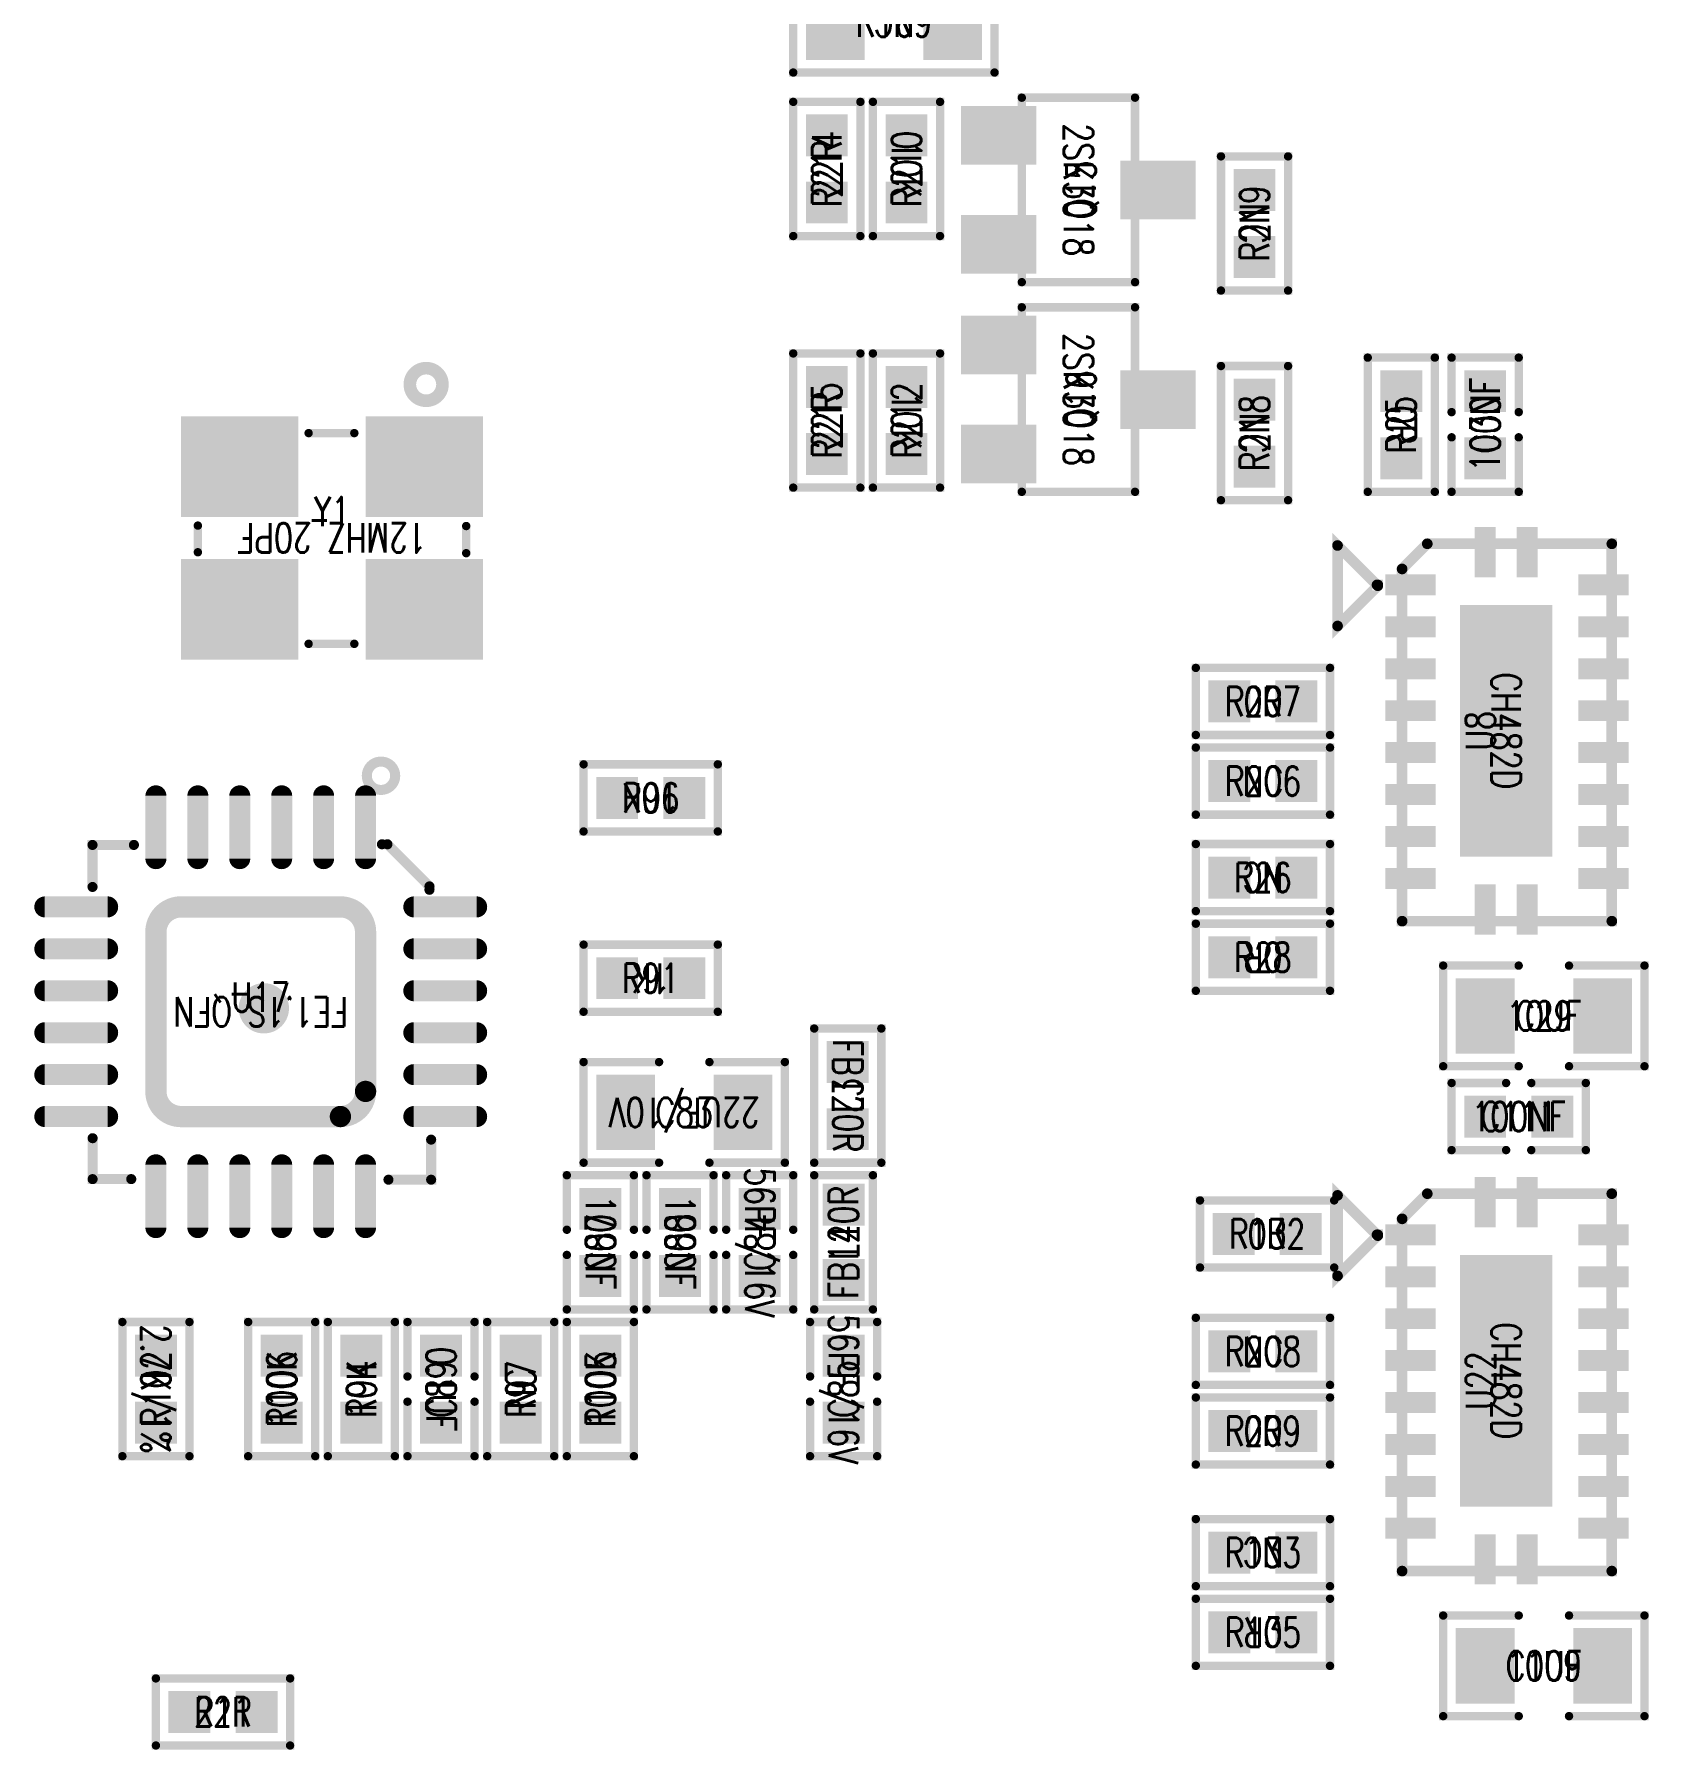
# Model space of a CAD drawing. Extents: x -4 to 157, y -7 to 87.
# Drawn here: x 120 to 139.25, y 15.65 to 36.11 of the extents above; entities that cross this region are included whole.
import ezdxf
from ezdxf.enums import TextEntityAlignment as Align

# ---------------------------------------------------------------- set-up
doc = ezdxf.new("R2010")
doc.units = 0
doc.linetypes.add('TRMIDX_24', pattern=[2, 1, 1])
for name, color, linetype in [('ATTRIBUTE_01', 130, 'CONTINUOUS'), ('DRIL_NPLTE_THRU_01', 3, 'CONTINUOUS'), ('DRIL_NPLTE_THRU_02', 171, 'CONTINUOUS'), ('DRIL_NPLTE_THRU_03', 222, 'CONTINUOUS'), ('DRIL_NPLTE_THRU_04', 2, 'CONTINUOUS'), ('DRIL_PLTE_THRU_01', 3, 'CONTINUOUS'), ('DRIL_PLTE_THRU_02', 171, 'CONTINUOUS'), ('DRIL_PLTE_THRU_03', 222, 'CONTINUOUS'), ('DRIL_PLTE_THRU_04', 2, 'CONTINUOUS'), ('PADS_BOT', 56, 'CONTINUOUS'), ('PADS_INNER', 96, 'CONTINUOUS'), ('PADS_TOP', 96, 'CONTINUOUS'), ('PART_NAME_126', 6, 'CONTINUOUS'), ('PART_TOP_2DLINE_00', 255, 'CONTINUOUS'), ('PART_TOP_2DLINE_01', 255, 'CONTINUOUS'), ('PART_TOP_2DLINE_126', 255, 'CONTINUOUS'), ('PART_TOP_COPPER_01', 255, 'CONTINUOUS')]:
    doc.layers.add(name, color=color, linetype=linetype)
doc.styles.add('W0$05', font='simplex', dxfattribs={"width": 0.75})

# ---------------------------------------------------------------- blocks, each defined once
blk = doc.blocks.new('SMOOTH_0$1')
at = {"const_width": 0.05}
blk.add_lwpolyline([(-0.025, 0, 1), (0.025, 0, 1)], format="xyb", close=True, dxfattribs=at)
blk = doc.blocks.new('PART_BODY_TOP_258')
at = {"layer": 'PART_TOP_2DLINE_126', "const_width": 0.1}
for points in [[(-0.3, 0.6), (-1.2, 0.6), (-1.2, -0.6), (-0.3, -0.6)], [(0.3, -0.6), (1.2, -0.6), (1.2, 0.6), (0.3, 0.6)]]:
    blk.add_lwpolyline(points, dxfattribs=at)
at = {"layer": 'PART_TOP_2DLINE_126'}
for p in [(-1.2, 0.6), (-0.3, 0.6), (0.3, 0.6), (1.2, 0.6), (-1.2, -0.6), (-0.3, -0.6), (0.3, -0.6), (1.2, -0.6)]:
    blk.add_blockref('SMOOTH_0$1', p, dxfattribs=at)
blk = doc.blocks.new('DRIL_HOLE_0')
blk.add_lwpolyline([(0, 0, 1), (0, 0, 1)], format="xyb", close=True)
blk = doc.blocks.new('PAD_0')
blk.add_lwpolyline([(0, 0, 1), (0, 0, 1)], format="xyb", close=True)
blk = doc.blocks.new('PAD_14')
at = {"const_width": 0.7}
blk.add_lwpolyline([(-0.45, 0), (0.45, 0)], dxfattribs=at)
blk = doc.blocks.new('STK_TOP_11')
at = {"layer": 'DRIL_PLTE_THRU_01'}
blk.add_blockref('DRIL_HOLE_0', (0, 0), dxfattribs=at)
at = {"layer": 'DRIL_PLTE_THRU_02'}
blk.add_blockref('DRIL_HOLE_0', (0, 0), dxfattribs=at)
at = {"layer": 'DRIL_PLTE_THRU_03'}
blk.add_blockref('DRIL_HOLE_0', (0, 0), dxfattribs=at)
at = {"layer": 'DRIL_PLTE_THRU_04'}
blk.add_blockref('DRIL_HOLE_0', (0, 0), dxfattribs=at)
at = {"layer": 'PADS_BOT'}
blk.add_blockref('PAD_0', (0, 0), dxfattribs=at)
at = {"layer": 'PADS_INNER'}
blk.add_blockref('PAD_0', (0, 0), dxfattribs=at)
at = {"layer": 'PADS_TOP', "rotation": 90}
blk.add_blockref('PAD_14', (0, 0), dxfattribs=at)
blk = doc.blocks.new('SYM_TOP_9')
for name, p in [('PART_BODY_TOP_258', (0, 0)), ('STK_TOP_11', (-0.7, 0)), ('STK_TOP_11', (0.7, 0))]:
    blk.add_blockref(name, p)
blk = doc.blocks.new('PART_TOP_9')
blk.add_blockref('SYM_TOP_9', (0, 0))
at = {"layer": 'ATTRIBUTE_01', "style": 'W0$05', "width": 0.75}
blk.add_text('10UF', height=0.35, dxfattribs=at).set_placement((0, 0), align=Align.MIDDLE_CENTER)
at = {"layer": 'PART_NAME_126', "style": 'W0$05', "width": 0.75}
blk.add_text('C109', height=0.35, dxfattribs=at).set_placement((0, 0), align=Align.MIDDLE_CENTER)
blk = doc.blocks.new('PART_BODY_TOP_255')
at = {"layer": 'PART_TOP_2DLINE_126', "const_width": 0.1}
for points in [[(-0.15, 0.4), (-0.8, 0.4), (-0.8, -0.4), (-0.15, -0.4)], [(0.15, -0.4), (0.8, -0.4), (0.8, 0.4), (0.15, 0.4)]]:
    blk.add_lwpolyline(points, dxfattribs=at)
at = {"layer": 'PART_TOP_2DLINE_126'}
for p in [(-0.8, 0.4), (-0.15, 0.4), (0.15, 0.4), (0.8, 0.4), (-0.8, -0.4), (-0.15, -0.4), (0.15, -0.4), (0.8, -0.4)]:
    blk.add_blockref('SMOOTH_0$1', p, dxfattribs=at)
blk = doc.blocks.new('PAD_11')
at = {"const_width": 0.5}
blk.add_lwpolyline([(-0.25, 0), (0.25, 0)], dxfattribs=at)
blk = doc.blocks.new('STK_TOP_8')
at = {"layer": 'DRIL_PLTE_THRU_01'}
blk.add_blockref('DRIL_HOLE_0', (0, 0), dxfattribs=at)
at = {"layer": 'DRIL_PLTE_THRU_02'}
blk.add_blockref('DRIL_HOLE_0', (0, 0), dxfattribs=at)
at = {"layer": 'DRIL_PLTE_THRU_03'}
blk.add_blockref('DRIL_HOLE_0', (0, 0), dxfattribs=at)
at = {"layer": 'DRIL_PLTE_THRU_04'}
blk.add_blockref('DRIL_HOLE_0', (0, 0), dxfattribs=at)
at = {"layer": 'PADS_BOT'}
blk.add_blockref('PAD_0', (0, 0), dxfattribs=at)
at = {"layer": 'PADS_INNER'}
blk.add_blockref('PAD_0', (0, 0), dxfattribs=at)
at = {"layer": 'PADS_TOP'}
blk.add_blockref('PAD_11', (0, 0), dxfattribs=at)
blk = doc.blocks.new('SYM_TOP_6')
for name, p in [('PART_BODY_TOP_255', (0, 0)), ('STK_TOP_8', (-0.4, 0)), ('STK_TOP_8', (0.4, 0))]:
    blk.add_blockref(name, p)
blk = doc.blocks.new('PART_TOP_12')
blk.add_blockref('SYM_TOP_6', (0, 0))
at = {"layer": 'ATTRIBUTE_01', "style": 'W0$05', "width": 0.75}
blk.add_text('100NF', height=0.35, dxfattribs=at).set_placement((0, 0), align=Align.MIDDLE_CENTER)
at = {"layer": 'PART_NAME_126', "style": 'W0$05', "width": 0.75}
blk.add_text('C111', height=0.35, dxfattribs=at).set_placement((0, 0), align=Align.MIDDLE_CENTER)
blk = doc.blocks.new('PART_TOP_73')
blk.add_blockref('SYM_TOP_9', (0, 0))
at = {"layer": 'ATTRIBUTE_01', "style": 'W0$05', "width": 0.75}
blk.add_text('10UF', height=0.35, dxfattribs=at).set_placement((0, 0), align=Align.MIDDLE_CENTER)
at = {"layer": 'PART_NAME_126', "style": 'W0$05', "width": 0.75}
blk.add_text('C29', height=0.35, dxfattribs=at).set_placement((0, 0), align=Align.MIDDLE_CENTER)
blk = doc.blocks.new('PART_TOP_75')
blk.add_blockref('SYM_TOP_6', (0, 0))
at = {"layer": 'ATTRIBUTE_01', "style": 'W0$05', "width": 0.75}
blk.add_text('100NF', height=0.35, dxfattribs=at).set_placement((0, 0), align=Align.MIDDLE_CENTER)
at = {"layer": 'PART_NAME_126', "style": 'W0$05', "width": 0.75}
blk.add_text('C30', height=0.35, dxfattribs=at).set_placement((0, 0), align=Align.MIDDLE_CENTER)
blk = doc.blocks.new('PART_TOP_133')
blk.add_blockref('SYM_TOP_9', (0, 0))
at = {"layer": 'ATTRIBUTE_01', "style": 'W0$05', "width": 0.75}
blk.add_text('22UF/10V', height=0.35, dxfattribs=at).set_placement((0, 0), align=Align.MIDDLE_CENTER)
at = {"layer": 'PART_NAME_126', "style": 'W0$05', "width": 0.75}
blk.add_text('C83', height=0.35, rotation=180, dxfattribs=at).set_placement((0, 0), align=Align.MIDDLE_CENTER)
blk = doc.blocks.new('PART_TOP_134')
blk.add_blockref('SYM_TOP_6', (0, 0))
at = {"layer": 'ATTRIBUTE_01', "style": 'W0$05', "width": 0.75}
blk.add_text('56PF/16V', height=0.35, dxfattribs=at).set_placement((0, 0), align=Align.MIDDLE_CENTER)
at = {"layer": 'PART_NAME_126', "style": 'W0$05', "width": 0.75}
blk.add_text('C84', height=0.35, rotation=180, dxfattribs=at).set_placement((0, 0), align=Align.MIDDLE_CENTER)
blk = doc.blocks.new('PART_TOP_135')
blk.add_blockref('SYM_TOP_6', (0, 0))
at = {"layer": 'ATTRIBUTE_01', "style": 'W0$05', "width": 0.75}
blk.add_text('56PF/16V', height=0.35, dxfattribs=at).set_placement((0, 0), align=Align.MIDDLE_CENTER)
at = {"layer": 'PART_NAME_126', "style": 'W0$05', "width": 0.75}
blk.add_text('C85', height=0.35, rotation=180, dxfattribs=at).set_placement((0, 0), align=Align.MIDDLE_CENTER)
blk = doc.blocks.new('PART_TOP_137')
blk.add_blockref('SYM_TOP_6', (0, 0))
at = {"layer": 'ATTRIBUTE_01', "style": 'W0$05', "width": 0.75}
blk.add_text('100NF', height=0.35, dxfattribs=at).set_placement((0, 0), align=Align.MIDDLE_CENTER)
at = {"layer": 'PART_NAME_126', "style": 'W0$05', "width": 0.75}
blk.add_text('C87', height=0.35, rotation=180, dxfattribs=at).set_placement((0, 0), align=Align.MIDDLE_CENTER)
blk = doc.blocks.new('PART_TOP_138')
blk.add_blockref('SYM_TOP_6', (0, 0))
at = {"layer": 'ATTRIBUTE_01', "style": 'W0$05', "width": 0.75}
blk.add_text('100NF', height=0.35, dxfattribs=at).set_placement((0, 0), align=Align.MIDDLE_CENTER)
at = {"layer": 'PART_NAME_126', "style": 'W0$05', "width": 0.75}
blk.add_text('C88', height=0.35, rotation=180, dxfattribs=at).set_placement((0, 0), align=Align.MIDDLE_CENTER)
blk = doc.blocks.new('PART_TOP_139')
blk.add_blockref('SYM_TOP_6', (0, 0))
at = {"layer": 'ATTRIBUTE_01', "style": 'W0$05', "width": 0.75}
blk.add_text('0.1UF', height=0.35, dxfattribs=at).set_placement((0, 0), align=Align.MIDDLE_CENTER)
at = {"layer": 'PART_NAME_126', "style": 'W0$05', "width": 0.75}
blk.add_text('C89', height=0.35, rotation=180, dxfattribs=at).set_placement((0, 0), align=Align.MIDDLE_CENTER)
blk = doc.blocks.new('PART_BODY_TOP_272')
at = {"layer": 'PART_TOP_2DLINE_126', "const_width": 0.1}
blk.add_lwpolyline([(-0.8, 0.4), (0.8, 0.4), (0.8, -0.4), (-0.8, -0.4)], close=True, dxfattribs=at)
at = {"layer": 'PART_TOP_2DLINE_126'}
for p in [(-0.8, 0.4), (0.8, 0.4), (-0.8, -0.4), (0.8, -0.4)]:
    blk.add_blockref('SMOOTH_0$1', p, dxfattribs=at)
blk = doc.blocks.new('SYM_TOP_23')
for name, p in [('PART_BODY_TOP_272', (0, 0)), ('STK_TOP_8', (-0.4, 0)), ('STK_TOP_8', (0.4, 0))]:
    blk.add_blockref(name, p)
blk = doc.blocks.new('PART_TOP_240')
blk.add_blockref('SYM_TOP_23', (0, 0))
at = {"layer": 'ATTRIBUTE_01', "style": 'W0$05', "width": 0.75}
blk.add_text('FB120R', height=0.35, dxfattribs=at).set_placement((0, 0), align=Align.MIDDLE_CENTER)
at = {"layer": 'PART_NAME_126', "style": 'W0$05', "width": 0.75}
blk.add_text('L3', height=0.35, rotation=180, dxfattribs=at).set_placement((0, 0), align=Align.MIDDLE_CENTER)
blk = doc.blocks.new('PART_BODY_TOP_288')
at = {"layer": 'PART_TOP_2DLINE_126', "const_width": 0.1}
blk.add_lwpolyline([(-0.8, -0.35), (-0.8, 0.35), (0.8, 0.35), (0.8, -0.35)], close=True, dxfattribs=at)
at = {"layer": 'PART_TOP_2DLINE_126'}
for p in [(-0.8, 0.35), (0.8, 0.35), (-0.8, -0.35), (0.8, -0.35)]:
    blk.add_blockref('SMOOTH_0$1', p, dxfattribs=at)
blk = doc.blocks.new('SYM_TOP_39')
for name, p in [('STK_TOP_8', (-0.45, 0)), ('PART_BODY_TOP_288', (0, 0)), ('STK_TOP_8', (0.45, 0))]:
    blk.add_blockref(name, p)
blk = doc.blocks.new('PART_TOP_241')
blk.add_blockref('SYM_TOP_39', (0, 0))
at = {"layer": 'ATTRIBUTE_01', "style": 'W0$05', "width": 0.75}
blk.add_text('FB120R', height=0.35, dxfattribs=at).set_placement((0, 0), align=Align.MIDDLE_CENTER)
at = {"layer": 'PART_NAME_126', "style": 'W0$05', "width": 0.75}
blk.add_text('L4', height=0.35, dxfattribs=at).set_placement((0, 0), align=Align.MIDDLE_CENTER)
blk = doc.blocks.new('PART_TOP_272')
blk.add_blockref('SYM_TOP_23', (0, 0))
at = {"layer": 'ATTRIBUTE_01', "style": 'W0$05', "width": 0.75}
blk.add_text('2.7K/1%', height=0.35, dxfattribs=at).set_placement((0, 0), align=Align.MIDDLE_CENTER)
at = {"layer": 'PART_NAME_126', "style": 'W0$05', "width": 0.75}
blk.add_text('R102', height=0.35, rotation=180, dxfattribs=at).set_placement((0, 0), align=Align.MIDDLE_CENTER)
blk = doc.blocks.new('PART_TOP_273')
blk.add_blockref('SYM_TOP_23', (0, 0))
at = {"layer": 'ATTRIBUTE_01', "style": 'W0$05', "width": 0.75}
blk.add_text('100K', height=0.35, dxfattribs=at).set_placement((0, 0), align=Align.MIDDLE_CENTER)
at = {"layer": 'PART_NAME_126', "style": 'W0$05', "width": 0.75}
blk.add_text('R105', height=0.35, dxfattribs=at).set_placement((0, 0), align=Align.MIDDLE_CENTER)
blk = doc.blocks.new('PART_TOP_274')
blk.add_blockref('SYM_TOP_23', (0, 0))
at = {"layer": 'ATTRIBUTE_01', "style": 'W0$05', "width": 0.75}
blk.add_text('100K', height=0.35, dxfattribs=at).set_placement((0, 0), align=Align.MIDDLE_CENTER)
at = {"layer": 'PART_NAME_126', "style": 'W0$05', "width": 0.75}
blk.add_text('R106', height=0.35, dxfattribs=at).set_placement((0, 0), align=Align.MIDDLE_CENTER)
blk = doc.blocks.new('PART_TOP_278')
blk.add_blockref('SYM_TOP_23', (0, 0))
at = {"layer": 'ATTRIBUTE_01', "style": 'W0$05', "width": 0.75}
blk.add_text('22R', height=0.35, dxfattribs=at).set_placement((0, 0), align=Align.MIDDLE_CENTER)
at = {"layer": 'PART_NAME_126', "style": 'W0$05', "width": 0.75}
blk.add_text('R11', height=0.35, dxfattribs=at).set_placement((0, 0), align=Align.MIDDLE_CENTER)
blk = doc.blocks.new('PART_TOP_299')
blk.add_blockref('SYM_TOP_23', (0, 0))
at = {"layer": 'ATTRIBUTE_01', "style": 'W0$05', "width": 0.75}
blk.add_text('0R', height=0.35, dxfattribs=at).set_placement((0, 0), align=Align.MIDDLE_CENTER)
at = {"layer": 'PART_NAME_126', "style": 'W0$05', "width": 0.75}
blk.add_text('R132', height=0.35, dxfattribs=at).set_placement((0, 0), align=Align.MIDDLE_CENTER)
blk = doc.blocks.new('PART_TOP_300')
blk.add_blockref('SYM_TOP_23', (0, 0))
at = {"layer": 'ATTRIBUTE_01', "style": 'W0$05', "width": 0.75}
blk.add_text('NC', height=0.35, dxfattribs=at).set_placement((0, 0), align=Align.MIDDLE_CENTER)
at = {"layer": 'PART_NAME_126', "style": 'W0$05', "width": 0.75}
blk.add_text('R133', height=0.35, rotation=180, dxfattribs=at).set_placement((0, 0), align=Align.MIDDLE_CENTER)
blk = doc.blocks.new('PART_TOP_301')
blk.add_blockref('SYM_TOP_23', (0, 0))
at = {"layer": 'ATTRIBUTE_01', "style": 'W0$05', "width": 0.75}
blk.add_text('0R', height=0.35, dxfattribs=at).set_placement((0, 0), align=Align.MIDDLE_CENTER)
at = {"layer": 'PART_NAME_126', "style": 'W0$05', "width": 0.75}
blk.add_text('R135', height=0.35, rotation=180, dxfattribs=at).set_placement((0, 0), align=Align.MIDDLE_CENTER)
blk = doc.blocks.new('PART_BODY_TOP_271')
at = {"layer": 'PART_TOP_2DLINE_126', "const_width": 0.1}
blk.add_lwpolyline([(-1.2, 0.6), (1.2, 0.6), (1.2, -0.6), (-1.2, -0.6)], close=True, dxfattribs=at)
at = {"layer": 'PART_TOP_2DLINE_126'}
for p in [(-1.2, 0.6), (1.2, 0.6), (-1.2, -0.6), (1.2, -0.6)]:
    blk.add_blockref('SMOOTH_0$1', p, dxfattribs=at)
blk = doc.blocks.new('SYM_TOP_22')
for name, p in [('PART_BODY_TOP_271', (0, 0)), ('STK_TOP_11', (-0.7, 0)), ('STK_TOP_11', (0.7, 0))]:
    blk.add_blockref(name, p)
blk = doc.blocks.new('PART_TOP_333')
blk.add_blockref('SYM_TOP_22', (0, 0))
at = {"layer": 'ATTRIBUTE_01', "style": 'W0$05', "width": 0.75}
blk.add_text('NC', height=0.35, dxfattribs=at).set_placement((0, 0), align=Align.MIDDLE_CENTER)
at = {"layer": 'PART_NAME_126', "style": 'W0$05', "width": 0.75}
blk.add_text('R169', height=0.35, rotation=180, dxfattribs=at).set_placement((0, 0), align=Align.MIDDLE_CENTER)
blk = doc.blocks.new('PART_TOP_373')
blk.add_blockref('SYM_TOP_23', (0, 0))
at = {"layer": 'ATTRIBUTE_01', "style": 'W0$05', "width": 0.75}
blk.add_text('0R', height=0.35, dxfattribs=at).set_placement((0, 0), align=Align.MIDDLE_CENTER)
at = {"layer": 'PART_NAME_126', "style": 'W0$05', "width": 0.75}
blk.add_text('R25', height=0.35, rotation=180, dxfattribs=at).set_placement((0, 0), align=Align.MIDDLE_CENTER)
blk = doc.blocks.new('PART_TOP_374')
blk.add_blockref('SYM_TOP_23', (0, 0))
at = {"layer": 'ATTRIBUTE_01', "style": 'W0$05', "width": 0.75}
blk.add_text('NC', height=0.35, dxfattribs=at).set_placement((0, 0), align=Align.MIDDLE_CENTER)
at = {"layer": 'PART_NAME_126', "style": 'W0$05', "width": 0.75}
blk.add_text('R26', height=0.35, rotation=180, dxfattribs=at).set_placement((0, 0), align=Align.MIDDLE_CENTER)
blk = doc.blocks.new('PART_TOP_375')
blk.add_blockref('SYM_TOP_23', (0, 0))
at = {"layer": 'ATTRIBUTE_01', "style": 'W0$05', "width": 0.75}
blk.add_text('0R', height=0.35, dxfattribs=at).set_placement((0, 0), align=Align.MIDDLE_CENTER)
at = {"layer": 'PART_NAME_126', "style": 'W0$05', "width": 0.75}
blk.add_text('R28', height=0.35, rotation=180, dxfattribs=at).set_placement((0, 0), align=Align.MIDDLE_CENTER)
blk = doc.blocks.new('PART_TOP_442')
blk.add_blockref('SYM_TOP_23', (0, 0))
at = {"layer": 'ATTRIBUTE_01', "style": 'W0$05', "width": 0.75}
blk.add_text('1K', height=0.35, dxfattribs=at).set_placement((0, 0), align=Align.MIDDLE_CENTER)
at = {"layer": 'PART_NAME_126', "style": 'W0$05', "width": 0.75}
blk.add_text('R91', height=0.35, rotation=180, dxfattribs=at).set_placement((0, 0), align=Align.MIDDLE_CENTER)
blk = doc.blocks.new('PART_TOP_445')
blk.add_blockref('SYM_TOP_23', (0, 0))
at = {"layer": 'ATTRIBUTE_01', "style": 'W0$05', "width": 0.75}
blk.add_text('10K', height=0.35, dxfattribs=at).set_placement((0, 0), align=Align.MIDDLE_CENTER)
at = {"layer": 'PART_NAME_126', "style": 'W0$05', "width": 0.75}
blk.add_text('R94', height=0.35, dxfattribs=at).set_placement((0, 0), align=Align.MIDDLE_CENTER)
blk = doc.blocks.new('PART_TOP_447')
blk.add_blockref('SYM_TOP_23', (0, 0))
at = {"layer": 'ATTRIBUTE_01', "style": 'W0$05', "width": 0.75}
blk.add_text('10K', height=0.35, dxfattribs=at).set_placement((0, 0), align=Align.MIDDLE_CENTER)
at = {"layer": 'PART_NAME_126', "style": 'W0$05', "width": 0.75}
blk.add_text('R96', height=0.35, rotation=180, dxfattribs=at).set_placement((0, 0), align=Align.MIDDLE_CENTER)
blk = doc.blocks.new('PART_TOP_448')
blk.add_blockref('SYM_TOP_23', (0, 0))
at = {"layer": 'ATTRIBUTE_01', "style": 'W0$05', "width": 0.75}
blk.add_text('NC', height=0.35, dxfattribs=at).set_placement((0, 0), align=Align.MIDDLE_CENTER)
at = {"layer": 'PART_NAME_126', "style": 'W0$05', "width": 0.75}
blk.add_text('R97', height=0.35, dxfattribs=at).set_placement((0, 0), align=Align.MIDDLE_CENTER)
blk = doc.blocks.new('SMOOTH_0$254')
at = {"const_width": 0.127}
blk.add_lwpolyline([(-0.0635, 0, 1), (0.0635, 0, 1)], format="xyb", close=True, dxfattribs=at)
blk = doc.blocks.new('SMOOTH_0$12')
at = {"const_width": 0.06}
blk.add_lwpolyline([(-0.03, 0, 1), (0.03, 0, 1)], format="xyb", close=True, dxfattribs=at)
blk = doc.blocks.new('PART_BODY_TOP_301')
at = {"layer": 'PART_TOP_2DLINE_00', "const_width": 0.12}
for points in [[(-1.523, 2.003), (-2.032, 2.003), (-2.032, 1.525)], [(1.544, 1.996), (2.005, 1.996), (2.005, 1.508)], [(-2.012, -1.454), (-2.012, -1.495), (-1.511, -1.997), (-1.445, -1.997)], [(1.512, -1.989), (2.006, -1.989), (2.006, -1.488)]]:
    blk.add_lwpolyline(points, dxfattribs=at)
at = {"layer": 'PART_TOP_2DLINE_01', "const_width": 0.12}
blk.add_lwpolyline([(-1.603, -2.814, 1), (-1.265, -2.814, 1)], format="xyb", close=True, dxfattribs=at)
at = {"layer": 'PART_TOP_COPPER_01', "linetype": 'TRMIDX_24', "const_width": 0.254}
blk.add_lwpolyline([(-1.25, 0.95, -0.414214), (-0.95, 1.25), (0.95, 1.25, -0.414214), (1.25, 0.95), (1.25, -0.95, -0.414214), (0.95, -1.25), (-0.95, -1.25, -0.414214), (-1.25, -0.95)], format="xyb", close=True, dxfattribs=at)
at = {"layer": 'PART_TOP_2DLINE_00'}
for p in [(-2.032, 2.003), (-1.523, 2.003), (1.544, 1.996), (2.005, 1.996), (-2.032, 1.525), (2.005, 1.508), (-2.012, -1.454), (2.006, -1.488), (-2.012, -1.495), (-1.511, -1.997), (-1.445, -1.997), (1.512, -1.989), (2.006, -1.989)]:
    blk.add_blockref('SMOOTH_0$12', p, dxfattribs=at)
at = {"layer": 'PART_TOP_COPPER_01'}
for p in [(-0.95, 1.25), (-1.25, 0.95)]:
    blk.add_blockref('SMOOTH_0$254', p, dxfattribs=at)
blk = doc.blocks.new('PAD_84')
at = {"const_width": 0.125}
blk.add_lwpolyline([(-0.375, -0.0625), (0.375, -0.0625, 1), (0.375, 0.0625), (-0.375, 0.0625, 1)], format="xyb", close=True, dxfattribs=at)
blk = doc.blocks.new('STK_TOP_76')
at = {"layer": 'DRIL_NPLTE_THRU_01'}
blk.add_blockref('DRIL_HOLE_0', (0, 0), dxfattribs=at)
at = {"layer": 'DRIL_NPLTE_THRU_02'}
blk.add_blockref('DRIL_HOLE_0', (0, 0), dxfattribs=at)
at = {"layer": 'DRIL_NPLTE_THRU_03'}
blk.add_blockref('DRIL_HOLE_0', (0, 0), dxfattribs=at)
at = {"layer": 'DRIL_NPLTE_THRU_04'}
blk.add_blockref('DRIL_HOLE_0', (0, 0), dxfattribs=at)
at = {"layer": 'PADS_BOT'}
blk.add_blockref('PAD_0', (0, 0), dxfattribs=at)
at = {"layer": 'PADS_INNER'}
blk.add_blockref('PAD_0', (0, 0), dxfattribs=at)
at = {"layer": 'PADS_TOP', "rotation": 90}
blk.add_blockref('PAD_84', (0, 0), dxfattribs=at)
blk = doc.blocks.new('STK_TOP_77')
at = {"layer": 'DRIL_NPLTE_THRU_01'}
blk.add_blockref('DRIL_HOLE_0', (0, 0), dxfattribs=at)
at = {"layer": 'DRIL_NPLTE_THRU_02'}
blk.add_blockref('DRIL_HOLE_0', (0, 0), dxfattribs=at)
at = {"layer": 'DRIL_NPLTE_THRU_03'}
blk.add_blockref('DRIL_HOLE_0', (0, 0), dxfattribs=at)
at = {"layer": 'DRIL_NPLTE_THRU_04'}
blk.add_blockref('DRIL_HOLE_0', (0, 0), dxfattribs=at)
at = {"layer": 'PADS_BOT'}
blk.add_blockref('PAD_0', (0, 0), dxfattribs=at)
at = {"layer": 'PADS_INNER'}
blk.add_blockref('PAD_0', (0, 0), dxfattribs=at)
at = {"layer": 'PADS_TOP'}
blk.add_blockref('PAD_84', (0, 0), dxfattribs=at)
blk = doc.blocks.new('PAD_85')
at = {"const_width": 0.3}
blk.add_lwpolyline([(0, -0.15), (0, -0.15, 1), (0, 0.15), (0, 0.15, 1)], format="xyb", close=True, dxfattribs=at)
blk = doc.blocks.new('STK_TOP_78')
at = {"layer": 'DRIL_NPLTE_THRU_01'}
blk.add_blockref('DRIL_HOLE_0', (0, 0), dxfattribs=at)
at = {"layer": 'DRIL_NPLTE_THRU_02'}
blk.add_blockref('DRIL_HOLE_0', (0, 0), dxfattribs=at)
at = {"layer": 'DRIL_NPLTE_THRU_03'}
blk.add_blockref('DRIL_HOLE_0', (0, 0), dxfattribs=at)
at = {"layer": 'DRIL_NPLTE_THRU_04'}
blk.add_blockref('DRIL_HOLE_0', (0, 0), dxfattribs=at)
at = {"layer": 'PADS_BOT'}
blk.add_blockref('PAD_0', (0, 0), dxfattribs=at)
at = {"layer": 'PADS_INNER'}
blk.add_blockref('PAD_0', (0, 0), dxfattribs=at)
at = {"layer": 'PADS_TOP'}
blk.add_blockref('PAD_85', (0, 0), dxfattribs=at)
blk = doc.blocks.new('SYM_TOP_52')
for name, p in [('STK_TOP_76', (-1.25, 2.2)), ('STK_TOP_76', (-0.75, 2.2)), ('STK_TOP_76', (-0.25, 2.2)), ('STK_TOP_76', (0.25, 2.2)), ('STK_TOP_76', (0.75, 2.2)), ('STK_TOP_76', (1.25, 2.2)), ('PART_BODY_TOP_301', (0, 0)), ('STK_TOP_77', (-2.2, 1.25)), ('STK_TOP_77', (2.2, 1.25)), ('STK_TOP_77', (-2.2, 0.75)), ('STK_TOP_77', (2.2, 0.75)), ('STK_TOP_77', (-2.2, 0.25)), ('STK_TOP_78', (-0.037, -0.041)), ('STK_TOP_77', (2.2, 0.25)), ('STK_TOP_77', (-2.2, -0.25)), ('STK_TOP_77', (2.2, -0.25)), ('STK_TOP_77', (-2.2, -0.75)), ('STK_TOP_77', (2.2, -0.75)), ('STK_TOP_77', (-2.2, -1.25)), ('STK_TOP_77', (2.2, -1.25)), ('STK_TOP_76', (-1.25, -2.2)), ('STK_TOP_76', (-0.75, -2.2)), ('STK_TOP_76', (-0.25, -2.2)), ('STK_TOP_76', (0.25, -2.2)), ('STK_TOP_76', (0.75, -2.2)), ('STK_TOP_76', (1.25, -2.2))]:
    blk.add_blockref(name, p)
blk = doc.blocks.new('PART_TOP_470')
blk.add_blockref('SYM_TOP_52', (0, 0))
at = {"layer": 'ATTRIBUTE_01', "style": 'W0$05', "width": 0.75}
blk.add_text('FE1.1S_QFN', height=0.35, dxfattribs=at).set_placement((0, 0), align=Align.MIDDLE_CENTER)
at = {"layer": 'PART_NAME_126', "style": 'W0$05', "width": 0.75}
blk.add_text('U17', height=0.35, rotation=180, dxfattribs=at).set_placement((0, -0.172), align=Align.MIDDLE_CENTER)
blk = doc.blocks.new('SMOOTH_0$127')
at = {"const_width": 0.0635}
blk.add_lwpolyline([(-0.03175, 0, 1), (0.03175, 0, 1)], format="xyb", close=True, dxfattribs=at)
blk = doc.blocks.new('PART_BODY_TOP_303')
at = {"layer": 'PART_TOP_2DLINE_00', "const_width": 0.127}
for points in [[(-2.23, 1.26), (2.27, 1.26), (2.27, -1.24), (-1.93, -1.24), (-2.23, -0.94)], [(-1.74, -1.54), (-2.21, -2.01), (-1.25, -2.01), (-1.73, -1.53), (-1.74, -1.53)]]:
    blk.add_lwpolyline(points, close=True, dxfattribs=at)
at = {"layer": 'PART_TOP_2DLINE_00'}
for p in [(-2.23, 1.26), (2.27, 1.26), (-2.23, -0.94), (-1.93, -1.24), (2.27, -1.24), (-1.74, -1.53), (-1.74, -1.54), (-1.73, -1.53), (-2.21, -2.01), (-1.25, -2.01)]:
    blk.add_blockref('SMOOTH_0$127', p, dxfattribs=at)
blk = doc.blocks.new('PAD_86')
at = {"const_width": 0.25}
blk.add_lwpolyline([(-0.3, 0), (0.3, 0)], dxfattribs=at)
blk = doc.blocks.new('STK_TOP_81')
at = {"layer": 'DRIL_PLTE_THRU_01'}
blk.add_blockref('DRIL_HOLE_0', (0, 0), dxfattribs=at)
at = {"layer": 'DRIL_PLTE_THRU_02'}
blk.add_blockref('DRIL_HOLE_0', (0, 0), dxfattribs=at)
at = {"layer": 'DRIL_PLTE_THRU_03'}
blk.add_blockref('DRIL_HOLE_0', (0, 0), dxfattribs=at)
at = {"layer": 'DRIL_PLTE_THRU_04'}
blk.add_blockref('DRIL_HOLE_0', (0, 0), dxfattribs=at)
at = {"layer": 'PADS_BOT'}
blk.add_blockref('PAD_0', (0, 0), dxfattribs=at)
at = {"layer": 'PADS_INNER'}
blk.add_blockref('PAD_0', (0, 0), dxfattribs=at)
at = {"layer": 'PADS_TOP', "rotation": 90}
blk.add_blockref('PAD_86', (0, 0), dxfattribs=at)
blk = doc.blocks.new('STK_TOP_82')
at = {"layer": 'DRIL_PLTE_THRU_01'}
blk.add_blockref('DRIL_HOLE_0', (0, 0), dxfattribs=at)
at = {"layer": 'DRIL_PLTE_THRU_02'}
blk.add_blockref('DRIL_HOLE_0', (0, 0), dxfattribs=at)
at = {"layer": 'DRIL_PLTE_THRU_03'}
blk.add_blockref('DRIL_HOLE_0', (0, 0), dxfattribs=at)
at = {"layer": 'DRIL_PLTE_THRU_04'}
blk.add_blockref('DRIL_HOLE_0', (0, 0), dxfattribs=at)
at = {"layer": 'PADS_BOT'}
blk.add_blockref('PAD_0', (0, 0), dxfattribs=at)
at = {"layer": 'PADS_INNER'}
blk.add_blockref('PAD_0', (0, 0), dxfattribs=at)
at = {"layer": 'PADS_TOP'}
blk.add_blockref('PAD_86', (0, 0), dxfattribs=at)
blk = doc.blocks.new('PAD_87')
at = {"const_width": 1.1}
blk.add_lwpolyline([(-1.5, 0), (1.5, 0)], dxfattribs=at)
blk = doc.blocks.new('STK_TOP_83')
at = {"layer": 'DRIL_PLTE_THRU_01'}
blk.add_blockref('DRIL_HOLE_0', (0, 0), dxfattribs=at)
at = {"layer": 'DRIL_PLTE_THRU_02'}
blk.add_blockref('DRIL_HOLE_0', (0, 0), dxfattribs=at)
at = {"layer": 'DRIL_PLTE_THRU_03'}
blk.add_blockref('DRIL_HOLE_0', (0, 0), dxfattribs=at)
at = {"layer": 'DRIL_PLTE_THRU_04'}
blk.add_blockref('DRIL_HOLE_0', (0, 0), dxfattribs=at)
at = {"layer": 'PADS_BOT'}
blk.add_blockref('PAD_0', (0, 0), dxfattribs=at)
at = {"layer": 'PADS_INNER'}
blk.add_blockref('PAD_0', (0, 0), dxfattribs=at)
at = {"layer": 'PADS_TOP'}
blk.add_blockref('PAD_87', (0, 0), dxfattribs=at)
blk = doc.blocks.new('SYM_TOP_54')
for name, p in [('STK_TOP_81', (-1.74, 1.16)), ('STK_TOP_81', (-1.24, 1.16)), ('STK_TOP_81', (-0.74, 1.16)), ('STK_TOP_81', (-0.24, 1.16)), ('STK_TOP_81', (0.26, 1.16)), ('STK_TOP_81', (0.76, 1.16)), ('STK_TOP_81', (1.26, 1.16)), ('STK_TOP_81', (1.76, 1.16)), ('PART_BODY_TOP_303', (0, 0)), ('STK_TOP_83', (0, 0)), ('STK_TOP_82', (-2.13, 0.25)), ('STK_TOP_82', (2.13, 0.25)), ('STK_TOP_82', (-2.13, -0.25)), ('STK_TOP_82', (2.13, -0.25)), ('STK_TOP_81', (-1.74, -1.14)), ('STK_TOP_81', (-1.24, -1.14)), ('STK_TOP_81', (-0.74, -1.14)), ('STK_TOP_81', (-0.24, -1.14)), ('STK_TOP_81', (0.26, -1.14)), ('STK_TOP_81', (0.76, -1.14)), ('STK_TOP_81', (1.26, -1.14)), ('STK_TOP_81', (1.76, -1.14))]:
    blk.add_blockref(name, p)
blk = doc.blocks.new('PART_TOP_475')
blk.add_blockref('SYM_TOP_54', (0, 0))
at = {"layer": 'ATTRIBUTE_01', "style": 'W0$05', "width": 0.75}
blk.add_text('CH482D', height=0.35, dxfattribs=at).set_placement((0, 0), align=Align.MIDDLE_CENTER)
at = {"layer": 'PART_NAME_126', "style": 'W0$05', "width": 0.75}
blk.add_text('U22', height=0.35, rotation=180, dxfattribs=at).set_placement((0, -0.307), align=Align.MIDDLE_CENTER)
blk = doc.blocks.new('PART_TOP_488')
blk.add_blockref('SYM_TOP_54', (0, 0))
at = {"layer": 'ATTRIBUTE_01', "style": 'W0$05', "width": 0.75}
blk.add_text('CH482D', height=0.35, dxfattribs=at).set_placement((0, 0), align=Align.MIDDLE_CENTER)
at = {"layer": 'PART_NAME_126', "style": 'W0$05', "width": 0.75}
blk.add_text('U8', height=0.35, rotation=180, dxfattribs=at).set_placement((0, -0.307), align=Align.MIDDLE_CENTER)
blk = doc.blocks.new('SMOOTH_0$1001')
at = {"const_width": 0.05}
blk.add_lwpolyline([(-0.025, 0, 1), (0.025, 0, 1)], format="xyb", close=True, dxfattribs=at)
blk = doc.blocks.new('PART_BODY_TOP_300')
at = {"layer": 'PART_TOP_2DLINE_126', "const_width": 0.1}
for points in [[(-0.266, 1.263), (0.279, 1.263)], [(-1.6, 0.182), (-1.6, -0.142)], [(1.6, 0.171), (1.6, -0.147)], [(-0.266, -1.25), (0.279, -1.25)]]:
    blk.add_lwpolyline(points, dxfattribs=at)
at = {"layer": 'PART_TOP_2DLINE_126', "const_width": 0.15}
blk.add_lwpolyline([(-0.928, -1.83, 1), (-1.317, -1.83, 1)], format="xyb", close=True, dxfattribs=at)
at = {"layer": 'PART_TOP_2DLINE_126'}
for p in [(-0.266, 1.263), (0.279, 1.263), (-1.6, 0.182), (1.6, 0.171), (-1.6, -0.142), (1.6, -0.147), (-0.266, -1.25), (0.279, -1.25)]:
    blk.add_blockref('SMOOTH_0$1001', p, dxfattribs=at)
blk = doc.blocks.new('PAD_83')
at = {"const_width": 1.199896}
blk.add_lwpolyline([(-0.699998, 0), (0.699998, 0)], dxfattribs=at)
blk = doc.blocks.new('STK_TOP_75')
at = {"layer": 'DRIL_PLTE_THRU_01'}
blk.add_blockref('DRIL_HOLE_0', (0, 0), dxfattribs=at)
at = {"layer": 'DRIL_PLTE_THRU_02'}
blk.add_blockref('DRIL_HOLE_0', (0, 0), dxfattribs=at)
at = {"layer": 'DRIL_PLTE_THRU_03'}
blk.add_blockref('DRIL_HOLE_0', (0, 0), dxfattribs=at)
at = {"layer": 'DRIL_PLTE_THRU_04'}
blk.add_blockref('DRIL_HOLE_0', (0, 0), dxfattribs=at)
at = {"layer": 'PADS_BOT'}
blk.add_blockref('PAD_0', (0, 0), dxfattribs=at)
at = {"layer": 'PADS_INNER'}
blk.add_blockref('PAD_0', (0, 0), dxfattribs=at)
at = {"layer": 'PADS_TOP'}
blk.add_blockref('PAD_83', (0, 0), dxfattribs=at)
blk = doc.blocks.new('SYM_TOP_51')
for name, p in [('STK_TOP_75', (-1.1, 0.85)), ('STK_TOP_75', (1.1, 0.85)), ('PART_BODY_TOP_300', (0, 0)), ('STK_TOP_75', (-1.1, -0.85)), ('STK_TOP_75', (1.1, -0.85))]:
    blk.add_blockref(name, p)
blk = doc.blocks.new('PART_TOP_490')
blk.add_blockref('SYM_TOP_51', (0, 0))
at = {"layer": 'ATTRIBUTE_01', "style": 'W0$05', "width": 0.75}
blk.add_text('12MHZ_20PF', height=0.35, dxfattribs=at).set_placement((0, 0), align=Align.MIDDLE_CENTER)
at = {"layer": 'PART_NAME_126', "style": 'W0$05', "width": 0.75}
blk.add_text('Y1', height=0.35, rotation=180, dxfattribs=at).set_placement((0, -0.314), align=Align.MIDDLE_CENTER)
blk = doc.blocks.new('PART_TOP_502')
blk.add_blockref('SYM_TOP_23', (0, 0))
at = {"layer": 'ATTRIBUTE_01', "style": 'W0$05', "width": 0.75}
blk.add_text('NC', height=0.35, dxfattribs=at).set_placement((0, 0), align=Align.MIDDLE_CENTER)
at = {"layer": 'PART_NAME_126', "style": 'W0$05', "width": 0.75}
blk.add_text('R206', height=0.35, dxfattribs=at).set_placement((0, 0), align=Align.MIDDLE_CENTER)
blk = doc.blocks.new('PART_TOP_503')
blk.add_blockref('SYM_TOP_23', (0, 0))
at = {"layer": 'ATTRIBUTE_01', "style": 'W0$05', "width": 0.75}
blk.add_text('0R', height=0.35, dxfattribs=at).set_placement((0, 0), align=Align.MIDDLE_CENTER)
at = {"layer": 'PART_NAME_126', "style": 'W0$05', "width": 0.75}
blk.add_text('R207', height=0.35, dxfattribs=at).set_placement((0, 0), align=Align.MIDDLE_CENTER)
blk = doc.blocks.new('PART_TOP_504')
blk.add_blockref('SYM_TOP_23', (0, 0))
at = {"layer": 'ATTRIBUTE_01', "style": 'W0$05', "width": 0.75}
blk.add_text('NC', height=0.35, dxfattribs=at).set_placement((0, 0), align=Align.MIDDLE_CENTER)
at = {"layer": 'PART_NAME_126', "style": 'W0$05', "width": 0.75}
blk.add_text('R208', height=0.35, dxfattribs=at).set_placement((0, 0), align=Align.MIDDLE_CENTER)
blk = doc.blocks.new('PART_TOP_505')
blk.add_blockref('SYM_TOP_23', (0, 0))
at = {"layer": 'ATTRIBUTE_01', "style": 'W0$05', "width": 0.75}
blk.add_text('0R', height=0.35, dxfattribs=at).set_placement((0, 0), align=Align.MIDDLE_CENTER)
at = {"layer": 'PART_NAME_126', "style": 'W0$05', "width": 0.75}
blk.add_text('R209', height=0.35, dxfattribs=at).set_placement((0, 0), align=Align.MIDDLE_CENTER)
blk = doc.blocks.new('PART_TOP_509')
blk.add_blockref('SYM_TOP_23', (0, 0))
at = {"layer": 'ATTRIBUTE_01', "style": 'W0$05', "width": 0.75}
blk.add_text('10K', height=0.35, dxfattribs=at).set_placement((0, 0), align=Align.MIDDLE_CENTER)
at = {"layer": 'PART_NAME_126', "style": 'W0$05', "width": 0.75}
blk.add_text('R210', height=0.35, rotation=180, dxfattribs=at).set_placement((0, 0), align=Align.MIDDLE_CENTER)
blk = doc.blocks.new('PART_TOP_511')
blk.add_blockref('SYM_TOP_23', (0, 0))
at = {"layer": 'ATTRIBUTE_01', "style": 'W0$05', "width": 0.75}
blk.add_text('10K', height=0.35, dxfattribs=at).set_placement((0, 0), align=Align.MIDDLE_CENTER)
at = {"layer": 'PART_NAME_126', "style": 'W0$05', "width": 0.75}
blk.add_text('R212', height=0.35, rotation=180, dxfattribs=at).set_placement((0, 0), align=Align.MIDDLE_CENTER)
blk = doc.blocks.new('PART_TOP_513')
blk.add_blockref('SYM_TOP_23', (0, 0))
at = {"layer": 'ATTRIBUTE_01', "style": 'W0$05', "width": 0.75}
blk.add_text('22R', height=0.35, dxfattribs=at).set_placement((0, 0), align=Align.MIDDLE_CENTER)
at = {"layer": 'PART_NAME_126', "style": 'W0$05', "width": 0.75}
blk.add_text('R214', height=0.35, dxfattribs=at).set_placement((0, 0), align=Align.MIDDLE_CENTER)
blk = doc.blocks.new('PART_TOP_514')
blk.add_blockref('SYM_TOP_23', (0, 0))
at = {"layer": 'ATTRIBUTE_01', "style": 'W0$05', "width": 0.75}
blk.add_text('22R', height=0.35, dxfattribs=at).set_placement((0, 0), align=Align.MIDDLE_CENTER)
at = {"layer": 'PART_NAME_126', "style": 'W0$05', "width": 0.75}
blk.add_text('R215', height=0.35, dxfattribs=at).set_placement((0, 0), align=Align.MIDDLE_CENTER)
blk = doc.blocks.new('PART_TOP_516')
blk.add_blockref('SYM_TOP_23', (0, 0))
at = {"layer": 'ATTRIBUTE_01', "style": 'W0$05', "width": 0.75}
blk.add_text('NC', height=0.35, dxfattribs=at).set_placement((0, 0), align=Align.MIDDLE_CENTER)
at = {"layer": 'PART_NAME_126', "style": 'W0$05', "width": 0.75}
blk.add_text('R218', height=0.35, rotation=180, dxfattribs=at).set_placement((0, 0), align=Align.MIDDLE_CENTER)
blk = doc.blocks.new('PART_TOP_517')
blk.add_blockref('SYM_TOP_23', (0, 0))
at = {"layer": 'ATTRIBUTE_01', "style": 'W0$05', "width": 0.75}
blk.add_text('NC', height=0.35, dxfattribs=at).set_placement((0, 0), align=Align.MIDDLE_CENTER)
at = {"layer": 'PART_NAME_126', "style": 'W0$05', "width": 0.75}
blk.add_text('R219', height=0.35, rotation=180, dxfattribs=at).set_placement((0, 0), align=Align.MIDDLE_CENTER)
blk = doc.blocks.new('PART_BODY_TOP_316')
at = {"layer": 'PART_TOP_2DLINE_126', "const_width": 0.1}
blk.add_lwpolyline([(-1.1, -0.675), (1.1, -0.675), (1.1, 0.675), (-1.1, 0.675)], close=True, dxfattribs=at)
at = {"layer": 'PART_TOP_2DLINE_126'}
for p in [(-1.1, 0.675), (1.1, 0.675), (-1.1, -0.675), (1.1, -0.675)]:
    blk.add_blockref('SMOOTH_0$1', p, dxfattribs=at)
blk = doc.blocks.new('SYM_TOP_67')
for name, p in [('STK_TOP_11', (0, 0.95)), ('PART_BODY_TOP_316', (0, 0)), ('STK_TOP_11', (-0.65, -0.95)), ('STK_TOP_11', (0.65, -0.95))]:
    blk.add_blockref(name, p)
blk = doc.blocks.new('PART_TOP_519')
blk.add_blockref('SYM_TOP_67', (0, 0))
at = {"layer": 'ATTRIBUTE_01', "style": 'W0$05', "width": 0.75}
blk.add_text('2SK3018', height=0.35, dxfattribs=at).set_placement((0, 0), align=Align.MIDDLE_CENTER)
at = {"layer": 'PART_NAME_126', "style": 'W0$05', "width": 0.75}
blk.add_text('Q15', height=0.35, rotation=180, dxfattribs=at).set_placement((0, 0.033208), align=Align.MIDDLE_CENTER)
blk = doc.blocks.new('PART_TOP_520')
blk.add_blockref('SYM_TOP_67', (0, 0))
at = {"layer": 'ATTRIBUTE_01', "style": 'W0$05', "width": 0.75}
blk.add_text('2SK3018', height=0.35, dxfattribs=at).set_placement((0, 0), align=Align.MIDDLE_CENTER)
at = {"layer": 'PART_NAME_126', "style": 'W0$05', "width": 0.75}
blk.add_text('Q16', height=0.35, rotation=180, dxfattribs=at).set_placement((0, 0.033208), align=Align.MIDDLE_CENTER)

msp = doc.modelspace()

# ---------------------------------------------------------------- block references
for name, p, rotation in [('PART_TOP_333', (130.25, 36.25), 180), ('PART_TOP_513', (129.45, 34.5), 90), ('PART_TOP_509', (130.4, 34.5), 270), ('PART_TOP_519', (132.45, 34.25), 270), ('PART_TOP_517', (134.55, 33.85), 270), ('PART_TOP_520', (132.45, 31.75), 270), ('PART_TOP_514', (129.45, 31.5), 90), ('PART_TOP_511', (130.4, 31.5), 270), ('PART_TOP_373', (136.3, 31.45), 270), ('PART_TOP_75', (137.3, 31.45), 90), ('PART_TOP_490', (123.55, 30.1), 180), ('PART_TOP_516', (134.55, 31.35), 270), ('PART_TOP_488', (137.55, 27.8), 270), ('PART_TOP_470', (122.7, 24.45), 180), ('PART_TOP_447', (127.35, 27), 180), ('PART_TOP_374', (134.65, 26.05), 180), ('PART_TOP_375', (134.65, 25.1), 180), ('PART_TOP_442', (127.35, 24.85), 180), ('PART_TOP_240', (129.7, 23.45), 270), ('PART_TOP_133', (127.75, 23.25), 180), ('PART_TOP_137', (126.75, 21.7), 270), ('PART_TOP_138', (127.7, 21.7), 270), ('PART_TOP_134', (128.65, 21.7), 270), ('PART_TOP_241', (129.65, 21.7), 90), ('PART_TOP_475', (137.55, 20.05), 270), ('PART_TOP_272', (121.45, 19.95), 270), ('PART_TOP_274', (122.95, 19.95), 90), ('PART_TOP_445', (123.9, 19.95), 90), ('PART_TOP_139', (124.85, 19.95), 270), ('PART_TOP_448', (125.8, 19.95), 90), ('PART_TOP_273', (126.75, 19.95), 90), ('PART_TOP_135', (129.65, 19.95), 270), ('PART_TOP_300', (134.65, 18), 180), ('PART_TOP_301', (134.65, 17.05), 180)]:
    msp.add_blockref(name, p, dxfattribs=dict(rotation=rotation))
for name, p in [('PART_TOP_503', (134.65, 28.15)), ('PART_TOP_502', (134.65, 27.2)), ('PART_TOP_73', (138, 24.4)), ('PART_TOP_12', (137.7, 23.2)), ('PART_TOP_299', (134.7, 21.8)), ('PART_TOP_504', (134.65, 20.4)), ('PART_TOP_505', (134.65, 19.45)), ('PART_TOP_9', (138, 16.65)), ('PART_TOP_278', (122.25, 16.1))]:
    msp.add_blockref(name, p)

doc.saveas('drawing.dxf')
